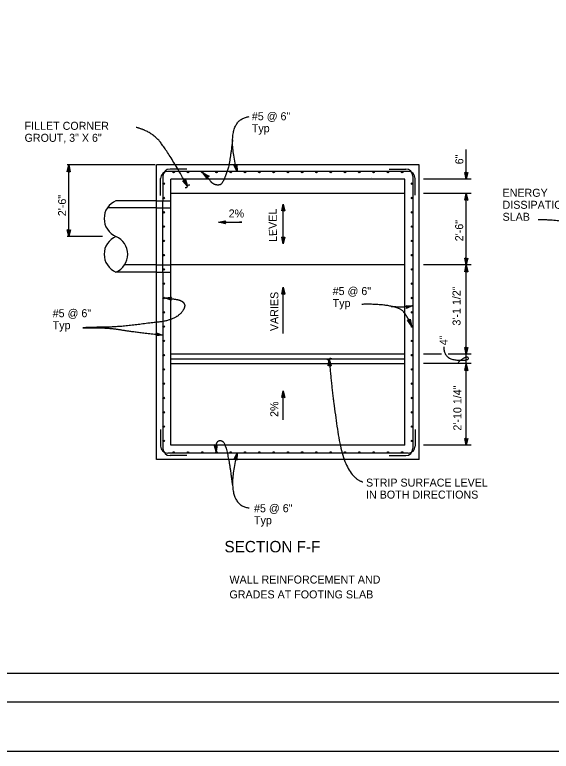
# Model space of a CAD drawing. Extents: x -893 to 867, y -474 to 712.
# Drawn here: x -326 to 143, y -474 to 170 of the extents above; entities that cross this region are included whole.
import ezdxf

# ---------------------------------------------------------------- set-up
doc = ezdxf.new("R2010")
doc.units = 0
for name, color, linetype in [('14 Ramp Anno', 7, 'Continuous'), ('60 Nongeo Data', 7, 'Continuous'), ('border_PLOTTING-ELEMENTS', 7, 'Continuous'), ('border_rw_22x34_Cut_Lines', 7, 'Continuous'), ('border_SHEET', 7, 'Continuous'), ('str_Text-A', 7, 'Continuous')]:
    doc.layers.add(name, color=color, linetype=linetype)

# ---------------------------------------------------------------- blocks, each defined once
blk = doc.blocks.new('SQUIG')
at = {"layer": '14 Ramp Anno'}
blk.add_open_spline([(0, -0.4598), (0.0829, -0.3438), (0.1889, -0.1218), (-0.1889, 0.1218), (-0.0829, 0.3438), (0, 0.4598)], degree=3, dxfattribs=at)

msp = doc.modelspace()

# ---------------------------------------------------------------- linework, layer by layer
at = {"layer": '60 Nongeo Data'}
for p, q in [((68.87, 26.36), (68.87, 52.5)), ((-203.49, 38.86), (-280.26, 38.86)), ((-207.8, 38.86), (-279.04, 38.86)), ((-278.94, -23.63), (-278.94, 38.86)), ((27.71, 38.86), (-202.17, 38.86)), ((-202.17, 7.61), (-202.17, 38.86)), ((27.71, -218.89), (27.71, 38.86)), ((17.95, 33.26), (-192.4, 33.26)), ((-175.74, 35.34), (-190.32, 35.34)), ((1.28, 35.34), (15.87, 35.34)), ((-198.65, 12.26), (-198.65, 27.01)), ((-196.57, 29.09), (-196.57, 7.61)), ((15.21, 26.36), (-189.67, 26.36)), ((-189.67, 7.61), (-189.67, 26.36)), ((-187.21, 31.96), (-187.21, 32.13)), ((-174.71, 31.96), (-174.71, 32.13)), ((-162.21, 31.96), (-162.21, 32.13)), ((-149.72, 31.96), (-149.72, 32.13)), ((-137.22, 31.96), (-137.22, 32.13)), ((-124.72, 31.96), (-124.72, 32.13)), ((-112.22, 31.96), (-112.22, 32.13)), ((-99.72, 31.96), (-99.72, 32.13)), ((-87.23, 31.96), (-87.23, 32.13)), ((-74.73, 31.96), (-74.73, 32.13)), ((-62.23, 31.96), (-62.23, 32.13)), ((-49.73, 31.96), (-49.73, 32.13)), ((-37.23, 31.96), (-37.23, 32.13)), ((-24.74, 31.96), (-24.74, 32.13)), ((-14.27, 27.54), (-14.27, 27.54)), ((-12.24, 31.96), (-12.24, 32.13)), ((0.26, 31.96), (0.26, 32.13)), ((12.76, 31.96), (12.76, 32.13)), ((15.21, -206.39), (15.21, 26.36)), ((22.11, 29.09), (22.11, -209.12)), ((24.2, 12.43), (24.2, 27.01)), ((73.17, 26.36), (31.39, 26.36)), ((-195.92, 21.82), (-195.92, 21.98)), ((21.46, 21.82), (21.46, 21.98)), ((15.21, 13.86), (-189.67, 13.86)), ((13.89, 13.86), (-12.09, 13.86)), ((73.17, 13.86), (31.39, 13.86)), ((68.87, -48.63), (68.87, 13.86)), ((-202.17, 7.61), (-237.73, 7.61)), ((-202.17, -54.88), (-202.17, 7.61)), ((-202.17, 7.61), (-189.67, 7.61)), ((-196.57, -54.88), (-196.57, 7.61)), ((-195.92, 9.32), (-195.92, 9.49)), ((-189.67, -54.88), (-189.67, 7.61)), ((21.46, 9.32), (21.46, 9.49)), ((-202.17, 1.36), (-245.23, 1.36)), ((-202.17, 1.36), (-189.67, 1.36)), ((-91.28, -30.07), (-91.28, 4.67)), ((-195.92, -3.18), (-195.92, -3.01)), ((21.46, -3.18), (21.46, -3.01)), ((-195.92, -15.68), (-195.92, -15.51)), ((21.46, -15.68), (21.46, -15.51)), ((-249.57, -23.63), (-280.26, -23.63)), ((-277.62, -23.63), (-277.62, -23.63)), ((-195.92, -28.18), (-195.92, -28.01)), ((21.46, -28.18), (21.46, -28.01)), ((-195.92, -40.67), (-195.92, -40.51)), ((21.46, -40.67), (21.46, -40.51)), ((-202.17, -48.63), (-230.22, -48.63)), ((-202.17, -48.63), (-189.67, -48.63)), ((15.21, -48.63), (-189.67, -48.63)), ((13.89, -48.63), (-12.09, -48.63)), ((13.89, -48.63), (-12.09, -48.63)), ((73.17, -48.63), (31.39, -48.63)), ((68.87, -126.72), (68.87, -48.63)), ((-202.17, -54.88), (-237.73, -54.88)), ((-202.17, -218.89), (-202.17, -54.88)), ((-202.17, -54.88), (-189.67, -54.88)), ((-196.57, -54.88), (-196.57, -209.12)), ((-195.92, -53.17), (-195.92, -53)), ((-189.67, -206.39), (-189.67, -54.88)), ((21.46, -53.17), (21.46, -53)), ((-195.92, -65.67), (-195.92, -65.5)), ((-91.28, -108.58), (-91.28, -68.1)), ((21.46, -65.67), (21.46, -65.5)), ((-195.92, -78.17), (-195.92, -78)), ((21.46, -78.17), (21.46, -78)), ((-195.92, -89.37), (-195.92, -89.53)), ((21.46, -89.37), (21.46, -89.53)), ((-195.92, -90.66), (-195.92, -90.5)), ((21.46, -90.66), (21.46, -90.5)), ((-195.92, -101.86), (-195.92, -102.03)), ((21.46, -101.86), (21.46, -102.03)), ((-195.92, -114.36), (-195.92, -114.53)), ((21.46, -114.36), (21.46, -114.53)), ((-195.92, -126.86), (-195.92, -127.03)), ((15.21, -126.72), (-189.67, -126.72)), ((13.89, -126.72), (-12.09, -126.72)), ((21.46, -126.86), (21.46, -127.03)), ((47.12, -126.72), (31.39, -126.72)), ((73.17, -126.72), (53.09, -126.72)), ((68.87, -134.68), (68.87, -126.48)), ((15.21, -130.88), (-189.67, -130.88)), ((15.21, -135.05), (-189.67, -135.05)), ((13.89, -135.05), (-12.09, -135.05)), ((73.17, -134.68), (31.39, -134.68)), ((68.87, -206.39), (68.87, -135.05)), ((-195.92, -139.36), (-195.92, -139.52)), ((21.46, -139.36), (21.46, -139.52)), ((-195.92, -151.85), (-195.92, -152.02)), ((21.46, -151.85), (21.46, -152.02)), ((-91.28, -184.2), (-91.28, -158.78)), ((-195.92, -164.35), (-195.92, -164.51)), ((21.46, -164.35), (21.46, -164.51)), ((-195.92, -176.84), (-195.92, -177.01)), ((21.46, -176.84), (21.46, -177.01)), ((-198.65, -192.46), (-198.65, -207.04)), ((-195.92, -189.34), (-195.92, -189.51)), ((21.46, -189.34), (21.46, -189.51)), ((24.2, -192.46), (24.2, -207.04)), ((-195.92, -201.84), (-195.92, -202.01)), ((21.46, -201.84), (21.46, -202.01)), ((15.21, -206.39), (-189.67, -206.39)), ((-187.21, -211.98), (-187.21, -212.15)), ((-174.71, -211.98), (-174.71, -212.15)), ((-162.21, -211.98), (-162.21, -212.15)), ((-149.72, -211.98), (-149.72, -212.15)), ((-137.22, -211.98), (-137.22, -212.15)), ((-124.72, -211.98), (-124.72, -212.15)), ((-112.22, -211.98), (-112.22, -212.15)), ((-99.72, -211.98), (-99.72, -212.15)), ((-87.23, -211.98), (-87.23, -212.15)), ((-74.73, -211.98), (-74.73, -212.15)), ((-62.23, -211.98), (-62.23, -212.15)), ((-49.73, -211.98), (-49.73, -212.15)), ((-37.23, -211.98), (-37.23, -212.15)), ((-24.74, -211.98), (-24.74, -212.15)), ((-12.24, -211.98), (-12.24, -212.15)), ((13.89, -206.39), (-12.09, -206.39)), ((0.26, -211.98), (0.26, -212.15)), ((12.76, -211.98), (12.76, -212.15)), ((73.17, -206.39), (31.39, -206.39)), ((27.71, -218.89), (-202.17, -218.89)), ((17.95, -213.29), (-192.4, -213.29)), ((-175.74, -215.37), (-190.32, -215.37)), ((1.28, -215.37), (15.87, -215.37))]:
    msp.add_line(p, q, dxfattribs=at)
for points in [[(-280.26, 32.95), (-278.94, 38.86), (-277.63, 32.95), (-277.98, 33.16), (-278.94, 37.49), (-279.91, 33.16), (-279.56, 33.37), (-278.94, 36.14), (-278.33, 33.37), (-278.68, 33.58), (-278.94, 34.78), (-279.21, 33.58), (-278.94, 33.74), (-277.63, 32.95), (-278.94, 33.74)], [(-131.86, 39.3), (-131.67, 33.25), (-134.4, 38.65), (-134.01, 38.53), (-132.01, 34.58), (-132.14, 39.01), (-132.43, 38.72), (-132.34, 35.89), (-133.62, 38.41), (-133.23, 38.3), (-132.68, 37.2), (-132.71, 38.43), (-132.94, 38.21), (-134.4, 38.65), (-132.94, 38.21)], [(70.19, 32.26), (68.87, 26.36), (67.56, 32.26), (67.91, 32.05), (68.87, 27.73), (69.84, 32.06), (69.49, 31.85), (68.88, 29.08), (68.26, 31.84), (68.61, 31.63), (68.88, 30.44), (69.14, 31.64), (68.87, 31.48), (67.56, 32.26), (68.87, 31.48)], [(-176.79, 26.22), (-175.05, 20.42), (-179.08, 24.93), (-178.67, 24.92), (-175.72, 21.61), (-176.99, 25.87), (-177.19, 25.51), (-176.38, 22.79), (-178.27, 24.91), (-177.86, 24.9), (-177.04, 23.98), (-177.39, 25.16), (-177.55, 24.89), (-179.08, 24.93), (-177.55, 24.89)], [(-158.01, 27.03), (-161.53, 31.95), (-156.25, 28.99), (-156.64, 28.87), (-160.51, 31.04), (-157.93, 27.43), (-157.85, 27.83), (-159.5, 30.14), (-157.03, 28.75), (-157.42, 28.63), (-158.49, 29.23), (-157.77, 28.23), (-157.71, 28.54), (-156.25, 28.99), (-157.71, 28.54)], [(67.56, 7.96), (68.87, 13.86), (70.18, 7.96), (69.83, 8.17), (68.88, 12.49), (67.9, 8.16), (68.25, 8.37), (68.87, 11.14), (69.49, 8.38), (69.14, 8.59), (68.87, 9.78), (68.6, 8.58), (68.87, 8.74), (70.18, 7.96), (68.87, 8.74)], [(-92.6, -1.24), (-91.28, 4.67), (-89.97, -1.24), (-90.32, -1.03), (-91.27, 3.3), (-92.25, -1.03), (-91.9, -0.82), (-91.28, 1.95), (-90.67, -0.82), (-91.02, -0.61), (-91.28, 0.59), (-91.55, -0.61), (-91.28, -0.45), (-89.97, -1.24), (-91.28, -0.45)], [(-141.95, -12.61), (-147.85, -11.3), (-141.95, -9.99), (-142.16, -10.34), (-146.48, -11.29), (-142.16, -12.27), (-142.36, -11.92), (-145.13, -11.3), (-142.37, -10.68), (-142.58, -11.03), (-143.77, -11.3), (-142.57, -11.57), (-142.73, -11.3), (-141.95, -9.99), (-142.73, -11.3)], [(-277.62, -17.73), (-278.94, -23.63), (-280.25, -17.73), (-279.9, -17.94), (-278.94, -22.26), (-277.97, -17.94), (-278.32, -18.14), (-278.94, -20.91), (-279.55, -18.15), (-279.2, -18.36), (-278.94, -19.55), (-278.67, -18.35), (-278.94, -18.51), (-280.25, -17.73), (-278.94, -18.51)], [(-89.96, -24.17), (-91.28, -30.07), (-92.59, -24.17), (-92.24, -24.38), (-91.28, -28.7), (-90.31, -24.37), (-90.66, -24.58), (-91.28, -27.35), (-91.89, -24.59), (-91.54, -24.8), (-91.27, -25.99), (-91.01, -24.79), (-91.28, -24.95), (-92.59, -24.17), (-91.28, -24.95)], [(70.19, -42.72), (68.87, -48.63), (67.56, -42.72), (67.91, -42.93), (68.87, -47.26), (69.84, -42.93), (69.49, -43.14), (68.88, -45.91), (68.26, -43.14), (68.61, -43.35), (68.88, -44.55), (69.15, -43.35), (68.87, -43.51), (67.56, -42.72), (68.87, -43.51)], [(67.56, -54.53), (68.87, -48.63), (70.18, -54.53), (69.83, -54.32), (68.88, -50), (67.9, -54.32), (68.25, -54.12), (68.87, -51.35), (69.49, -54.11), (69.14, -53.9), (68.87, -52.71), (68.6, -53.91), (68.87, -53.75), (70.18, -54.53), (68.87, -53.75)], [(-92.6, -74.01), (-91.28, -68.1), (-89.97, -74.01), (-90.32, -73.8), (-91.27, -69.47), (-92.25, -73.8), (-91.9, -73.59), (-91.28, -70.82), (-90.67, -73.59), (-91.02, -73.38), (-91.28, -72.18), (-91.55, -73.38), (-91.28, -73.22), (-89.97, -74.01), (-91.28, -73.22)], [(-92.6, -74.01), (-91.28, -68.1), (-89.97, -74.01), (-90.32, -73.8), (-91.27, -69.47), (-92.25, -73.8), (-91.9, -73.59), (-91.28, -70.82), (-90.67, -73.59), (-91.02, -73.38), (-91.28, -72.18), (-91.55, -73.38), (-91.28, -73.22), (-89.97, -74.01), (-91.28, -73.22)], [(-189.41, -79.28), (-195.19, -77.48), (-189.19, -76.66), (-189.43, -76.99), (-193.82, -77.59), (-189.59, -78.92), (-189.77, -78.55), (-192.48, -77.71), (-189.67, -77.32), (-189.91, -77.65), (-191.12, -77.82), (-189.95, -78.19), (-190.09, -77.9), (-189.19, -76.66), (-190.09, -77.9)], [(15.95, -84.26), (22, -84.11), (16.59, -86.81), (16.71, -86.42), (20.68, -84.45), (16.24, -84.55), (16.53, -84.84), (19.36, -84.77), (16.83, -86.03), (16.95, -85.64), (18.04, -85.1), (16.81, -85.13), (17.04, -85.35), (16.59, -86.81), (17.04, -85.35)], [(19.72, -95.9), (20.92, -101.83), (17.31, -96.97), (17.72, -97.02), (20.36, -100.58), (19.48, -96.23), (19.25, -96.56), (19.81, -99.34), (18.12, -97.07), (18.53, -97.12), (19.26, -98.1), (19.01, -96.9), (18.83, -97.15), (17.31, -96.97), (18.83, -97.15)], [(-202.41, -107.95), (-196.69, -109.91), (-202.7, -110.56), (-202.45, -110.24), (-198.05, -109.76), (-202.24, -108.32), (-202.07, -108.69), (-199.39, -109.61), (-202.21, -109.92), (-201.96, -109.59), (-200.74, -109.46), (-201.9, -109.06), (-201.77, -109.35), (-202.7, -110.56), (-201.77, -109.35)], [(70.19, -120.81), (68.87, -126.72), (67.56, -120.81), (67.91, -121.02), (68.87, -125.35), (69.84, -121.02), (69.49, -121.23), (68.88, -124), (68.26, -121.23), (68.61, -121.44), (68.88, -122.64), (69.15, -121.44), (68.87, -121.6), (67.56, -120.81), (68.87, -121.6)], [(-51.92, -136.93), (-51.07, -130.94), (-49.3, -136.72), (-49.66, -136.54), (-50.96, -132.31), (-51.58, -136.7), (-51.25, -136.46), (-50.86, -133.65), (-50.03, -136.36), (-50.39, -136.18), (-50.75, -135.01), (-50.92, -136.23), (-50.66, -136.04), (-49.3, -136.72), (-50.66, -136.04)], [(67.56, -140.95), (68.87, -135.05), (70.18, -140.95), (69.83, -140.74), (68.88, -136.42), (67.9, -140.74), (68.25, -140.54), (68.87, -137.77), (69.49, -140.53), (69.14, -140.32), (68.87, -139.13), (68.6, -140.33), (68.87, -140.17), (70.18, -140.95), (68.87, -140.17)], [(-92.6, -164.69), (-91.28, -158.78), (-89.97, -164.69), (-90.32, -164.48), (-91.27, -160.15), (-92.25, -164.48), (-91.9, -164.27), (-91.28, -161.5), (-90.67, -164.27), (-91.02, -164.06), (-91.28, -162.86), (-91.55, -164.06), (-91.28, -163.9), (-89.97, -164.69), (-91.28, -163.9)], [(-149.02, -205.76), (-149.86, -211.75), (-151.64, -205.97), (-151.28, -206.15), (-149.97, -210.39), (-149.35, -206), (-149.68, -206.23), (-150.08, -209.04), (-150.91, -206.33), (-150.55, -206.52), (-150.18, -207.69), (-150.01, -206.47), (-150.27, -206.65), (-151.64, -205.97), (-150.27, -206.65)], [(70.19, -200.48), (68.87, -206.39), (67.56, -200.48), (67.91, -200.69), (68.87, -205.02), (69.84, -200.69), (69.49, -200.9), (68.88, -203.67), (68.26, -200.9), (68.61, -201.11), (68.88, -202.31), (69.15, -201.11), (68.87, -201.27), (67.56, -200.48), (68.87, -201.27)], [(-134.41, -218.67), (-131.67, -213.28), (-131.86, -219.33), (-132.15, -219.04), (-132, -214.61), (-134.02, -218.56), (-133.63, -218.44), (-132.34, -215.92), (-132.44, -218.75), (-132.72, -218.46), (-132.68, -217.23), (-133.24, -218.33), (-132.94, -218.24), (-131.86, -219.33), (-132.94, -218.24)]]:
    msp.add_lwpolyline(points, close=True, dxfattribs=at)
msp.add_lwpolyline([(-147.85, -11.3), (-127.49, -11.29), (-129.7, -11.29)], dxfattribs=at)
for centre, radius in [((-187.21, 32.61), 0.651), ((-187.21, 32.61), 0.484), ((-187.21, 32.61), 0.242), ((-174.71, 32.61), 0.651), ((-174.71, 32.61), 0.484), ((-174.71, 32.61), 0.242), ((-162.21, 32.61), 0.651), ((-162.21, 32.61), 0.484), ((-162.21, 32.61), 0.242), ((-149.72, 32.61), 0.651), ((-149.72, 32.61), 0.484), ((-149.72, 32.61), 0.242), ((-137.22, 32.61), 0.651), ((-137.22, 32.61), 0.484), ((-137.22, 32.61), 0.242), ((-124.72, 32.61), 0.651), ((-124.72, 32.61), 0.484), ((-124.72, 32.61), 0.242), ((-112.22, 32.61), 0.651), ((-112.22, 32.61), 0.484), ((-112.22, 32.61), 0.242), ((-99.72, 32.61), 0.651), ((-99.72, 32.61), 0.484), ((-99.72, 32.61), 0.242), ((-87.23, 32.61), 0.651), ((-87.23, 32.61), 0.484), ((-87.23, 32.61), 0.242), ((-74.73, 32.61), 0.651), ((-74.73, 32.61), 0.484), ((-74.73, 32.61), 0.242), ((-62.23, 32.61), 0.651), ((-62.23, 32.61), 0.484), ((-62.23, 32.61), 0.242), ((-49.73, 32.61), 0.651), ((-49.73, 32.61), 0.484), ((-49.73, 32.61), 0.242), ((-37.23, 32.61), 0.651), ((-37.23, 32.61), 0.484), ((-37.23, 32.61), 0.242), ((-24.74, 32.61), 0.651), ((-24.74, 32.61), 0.484), ((-24.74, 32.61), 0.242), ((-12.24, 32.61), 0.651), ((-12.24, 32.61), 0.484), ((-12.24, 32.61), 0.242), ((0.26, 32.61), 0.651), ((0.26, 32.61), 0.484), ((0.26, 32.61), 0.242), ((12.76, 32.61), 0.651), ((12.76, 32.61), 0.484), ((12.76, 32.61), 0.242), ((-195.92, 22.47), 0.651), ((-195.92, 22.47), 0.484), ((-195.92, 22.47), 0.242), ((21.46, 22.47), 0.651), ((21.46, 22.47), 0.484), ((21.46, 22.47), 0.242), ((-195.92, 9.97), 0.651), ((-195.92, 9.97), 0.484), ((-195.92, 9.97), 0.242), ((21.46, 9.97), 0.651), ((21.46, 9.97), 0.484), ((21.46, 9.97), 0.242), ((-195.92, -2.53), 0.651), ((-195.92, -2.53), 0.484), ((-195.92, -2.53), 0.242), ((21.46, -2.53), 0.651), ((21.46, -2.53), 0.484), ((21.46, -2.53), 0.242), ((-195.92, -15.03), 0.651), ((-195.92, -15.03), 0.484), ((-195.92, -15.03), 0.242), ((21.46, -15.03), 0.651), ((21.46, -15.03), 0.484), ((21.46, -15.03), 0.242), ((-195.92, -27.52), 0.651), ((-195.92, -27.52), 0.484), ((-195.92, -27.52), 0.242), ((21.46, -27.52), 0.651), ((21.46, -27.52), 0.484), ((21.46, -27.52), 0.242), ((-195.92, -40.02), 0.651), ((-195.92, -40.02), 0.484), ((-195.92, -40.02), 0.242), ((21.46, -40.02), 0.651), ((21.46, -40.02), 0.484), ((21.46, -40.02), 0.242), ((-195.92, -52.52), 0.651), ((-195.92, -52.52), 0.484), ((-195.92, -52.52), 0.242), ((21.46, -52.52), 0.651), ((21.46, -52.52), 0.484), ((21.46, -52.52), 0.242), ((-195.92, -65.02), 0.651), ((21.46, -65.02), 0.651), ((-195.92, -65.02), 0.484), ((-195.92, -65.02), 0.242), ((21.46, -65.02), 0.484), ((21.46, -65.02), 0.242), ((-195.92, -77.52), 0.651), ((-195.92, -77.52), 0.484), ((-195.92, -77.52), 0.242), ((21.46, -77.52), 0.651), ((21.46, -77.52), 0.484), ((21.46, -77.52), 0.242), ((-195.92, -90.01), 0.651), ((-195.92, -90.02), 0.651), ((-195.92, -90.02), 0.484), ((-195.92, -90.01), 0.484), ((-195.92, -90.02), 0.242), ((-195.92, -90.01), 0.242), ((21.46, -90.01), 0.651), ((21.46, -90.02), 0.651), ((21.46, -90.02), 0.484), ((21.46, -90.01), 0.484), ((21.46, -90.02), 0.242), ((21.46, -90.01), 0.242), ((-195.92, -102.51), 0.651), ((-195.92, -102.51), 0.484), ((-195.92, -102.51), 0.242), ((21.46, -102.51), 0.651), ((21.46, -102.51), 0.484), ((21.46, -102.51), 0.242), ((-195.92, -115.01), 0.651), ((-195.92, -115.01), 0.484), ((-195.92, -115.01), 0.242), ((21.46, -115.01), 0.651), ((21.46, -115.01), 0.484), ((21.46, -115.01), 0.242), ((-195.92, -127.51), 0.651), ((-195.92, -127.51), 0.484), ((-195.92, -127.51), 0.242), ((21.46, -127.51), 0.651), ((21.46, -127.51), 0.484), ((21.46, -127.51), 0.242), ((-195.92, -140.01), 0.651), ((-195.92, -140.01), 0.484), ((-195.92, -140.01), 0.242), ((21.46, -140.01), 0.651), ((21.46, -140.01), 0.484), ((21.46, -140.01), 0.242), ((-195.92, -152.5), 0.651), ((-195.92, -152.5), 0.484), ((-195.92, -152.5), 0.242), ((21.46, -152.5), 0.651), ((21.46, -152.5), 0.484), ((21.46, -152.5), 0.242), ((-195.92, -165), 0.651), ((-195.92, -165), 0.484), ((-195.92, -165), 0.242), ((21.46, -165), 0.651), ((21.46, -165), 0.484), ((21.46, -165), 0.242), ((-195.92, -177.5), 0.651), ((-195.92, -177.5), 0.484), ((-195.92, -177.5), 0.242), ((21.46, -177.5), 0.651), ((21.46, -177.5), 0.484), ((21.46, -177.5), 0.242), ((-195.92, -189.99), 0.651), ((-195.92, -189.99), 0.484), ((-195.92, -189.99), 0.242), ((21.46, -189.99), 0.651), ((21.46, -189.99), 0.484), ((21.46, -189.99), 0.242), ((-195.92, -202.49), 0.651), ((-195.92, -202.49), 0.484), ((-195.92, -202.49), 0.242), ((21.46, -202.49), 0.651), ((21.46, -202.49), 0.484), ((21.46, -202.49), 0.242), ((-187.21, -212.63), 0.651), ((-187.21, -212.63), 0.484), ((-187.21, -212.63), 0.242), ((-174.71, -212.63), 0.651), ((-174.71, -212.63), 0.484), ((-174.71, -212.63), 0.242), ((-162.21, -212.63), 0.651), ((-162.21, -212.63), 0.484), ((-162.21, -212.63), 0.242), ((-149.72, -212.63), 0.651), ((-149.72, -212.63), 0.484), ((-149.72, -212.63), 0.242), ((-137.22, -212.63), 0.651), ((-137.22, -212.63), 0.484), ((-137.22, -212.63), 0.242), ((-124.72, -212.63), 0.651), ((-124.72, -212.63), 0.484), ((-124.72, -212.63), 0.242), ((-112.22, -212.63), 0.651), ((-112.22, -212.63), 0.484), ((-112.22, -212.63), 0.242), ((-99.72, -212.63), 0.651), ((-99.72, -212.63), 0.484), ((-99.72, -212.63), 0.242), ((-87.23, -212.63), 0.651), ((-87.23, -212.63), 0.484), ((-87.23, -212.63), 0.242), ((-74.73, -212.63), 0.651), ((-74.73, -212.63), 0.484), ((-74.73, -212.63), 0.242), ((-62.23, -212.63), 0.651), ((-62.23, -212.63), 0.484), ((-62.23, -212.63), 0.242), ((-49.73, -212.63), 0.651), ((-49.73, -212.63), 0.484), ((-49.73, -212.63), 0.242), ((-37.23, -212.63), 0.651), ((-37.23, -212.63), 0.484), ((-37.23, -212.63), 0.242), ((-24.74, -212.63), 0.651), ((-24.74, -212.63), 0.484), ((-24.74, -212.63), 0.242), ((-12.24, -212.63), 0.651), ((-12.24, -212.63), 0.484), ((-12.24, -212.63), 0.242), ((0.26, -212.63), 0.651), ((0.26, -212.63), 0.484), ((0.26, -212.63), 0.242), ((12.76, -212.63), 0.651), ((12.76, -212.63), 0.484), ((12.76, -212.63), 0.242)]:
    msp.add_circle(centre, radius, dxfattribs=at)
for centre, radius, start, end in [((-192.4, 27.01), 6.25, 90, 180), ((-190.32, 29.09), 6.25, 90, 180), ((15.87, 29.09), 6.25, 0, 90), ((17.95, 27.01), 6.25, 0, 90), ((-231.07, -8.01), 16.98, 113.07499, 246.92501), ((-231.07, -39.25), 16.98, 113.07499, 246.92501), ((-244.38, -39.25), 16.98, 293.07499, 66.92501), ((-192.4, -207.04), 6.25, 180, 270), ((-190.32, -209.12), 6.25, 180, 270), ((15.87, -209.12), 6.25, 270, 0), ((17.95, -207.04), 6.25, 270, 0)]:
    msp.add_arc(centre, radius, start, end, dxfattribs=at)
for points in [[(-131.67, 33.25), (-143.26, 78.49), (-120.99, 81.16)], [(-175.05, 20.42), (-192.64, 51.83), (-207.69, 68.71), (-220.02, 71.69)], [(-135.62, 60.73), (-136.65, 52.68), (-138.86, 37.76), (-141.21, 30.85), (-144.94, 21.87), (-149.37, 21.04), (-153.93, 22.83), (-158.35, 30.02), (-161.53, 31.95)], [(170.66, -57.75), (170.66, -30.67), (162.66, -15.29), (152.2, -9.13), (131.89, -9.13)], [(-195.19, -77.48), (-184.71, -78.35), (-178.72, -80.6), (-176.85, -85.34), (-182.22, -92.94), (-192.82, -97.68), (-205.04, -99.06), (-234.48, -102.8), (-256.68, -103.17), (-266.66, -103.55)], [(20.92, -101.83), (18.66, -96.76), (15.22, -90.89), (11.07, -86.64), (-1.95, -83.48), (-21.48, -82.75), (-22.65, -83.3)], [(3.18, -84.95), (9.08, -85.19), (16.04, -85.19), (21.28, -84.29), (22, -84.11)], [(-266.66, -103.55), (-244.58, -103.3), (-226.12, -106.67), (-196.69, -109.91)], [(49.18, -120.09), (49.18, -130.98), (71.9, -132.5), (69.49, -127.47), (61.64, -133.81)], [(-51.07, -130.94), (-48.35, -164.94), (-37.14, -233.62), (-21.72, -238.39)], [(-135.62, -240.76), (-137.12, -228.87), (-139.41, -215.24), (-142.09, -205.08), (-144.78, -202.5), (-148.17, -202.4), (-150.26, -204.98), (-150.16, -208.07), (-149.86, -211.75)], [(-131.67, -213.28), (-143.26, -258.52), (-120.99, -261.19)]]:
    msp.add_open_spline(points, degree=2, dxfattribs=at)
at = {"layer": 'border_PLOTTING-ELEMENTS'}
for points in [[(-893.45, -474.04), (866.55, -474.04), (866.55, 711.96), (-893.45, 711.96)], [(-863.45, 668.96), (836.55, 668.96), (836.55, -431.04), (-863.45, -431.04)]]:
    msp.add_lwpolyline(points, close=True, dxfattribs=at)
at = {"layer": 'border_rw_22x34_Cut_Lines'}
msp.add_lwpolyline([(-863.45, 668.96), (836.55, 668.96), (836.55, -431.04), (-863.45, -431.04)], close=True, dxfattribs=at)
at = {"layer": 'border_SHEET'}
msp.add_line((811.55, -406.04), (-813.45, -406.04), dxfattribs=at)

# ---------------------------------------------------------------- block references
at = {"layer": '60 Nongeo Data'}
for p, xscale, yscale, rotation in [((-175.05, 20.42), 5.207372352499999, 5.207372352499999, -60.826340706105086), ((-51.07, -130.94), 5.2073723525, 5.207372352500001, 92.59103987401113)]:
    msp.add_blockref('SQUIG', p, dxfattribs=dict(at, xscale=xscale, yscale=yscale, rotation=rotation))

# ---------------------------------------------------------------- texts
for s, height, p in [('#5 @ 6"', 6.999, (-118.78, 77.98)), ('FILLET CORNER', 6.9987, (-317.66, 69.62)), ('Typ', 6.999, (-118.78, 67.48)), ('GROUT, 3" X 6"', 6.9987, (-317.66, 59.13)), ('ENERGY', 6.999, (100.63, 11.04)), ('DISSIPATION', 6.9987, (100.63, 0.54)), ('2%', 6.999, (-139.05, -7.06)), ('SLAB', 6.999, (100.63, -9.95)), ('#5 @ 6"', 6.999, (-48.06, -74.94)), ('Typ', 6.999, (-48.06, -85.44)), ('#5 @ 6"', 6.999, (-293.05, -94.32)), ('Typ', 6.999, (-293.05, -104.82)), ('STRIP SURFACE LEVEL', 6.9987, (-18.86, -242.5)), ('IN BOTH DIRECTIONS', 6.9987, (-18.86, -253)), ('#5 @ 6"', 6.999, (-116.87, -264.94)), ('Typ', 6.999, (-116.87, -275.44)), ('WALL REINFORCEMENT AND', 7, (-138.37, -327.31)), ('GRADES AT FOOTING SLAB', 7, (-138.37, -340.31))]:
    msp.add_text(s, height=height, dxfattribs=at).set_placement(p)
for s, rotation, p in [('6"', 90, (66.28, 39.45)), ('2\'-6"', 90, (-281.32, -5.94)), ('LEVEL', 90.42202, (-96.84, -28.49)), ('2\'-6"', 90, (66.17, -27.88)), ('3\'-1 1/2"', 90, (63.86, -101.64)), ('VARIES', 89.6378, (-95.75, -106.47)), ('4"', 90, (52.51, -118.78)), ('2\'-10 1/4"', 90, (64.58, -193.51)), ('2%', 89.6378, (-95.67, -181.58))]:
    msp.add_text(s, height=6.999, rotation=rotation, dxfattribs=at).set_placement(p)
at = {"layer": 'str_Text-A'}
msp.add_text('SECTION F-F', height=10, dxfattribs=at).set_placement((-142.75, -300.02))

doc.saveas('drawing.dxf')
